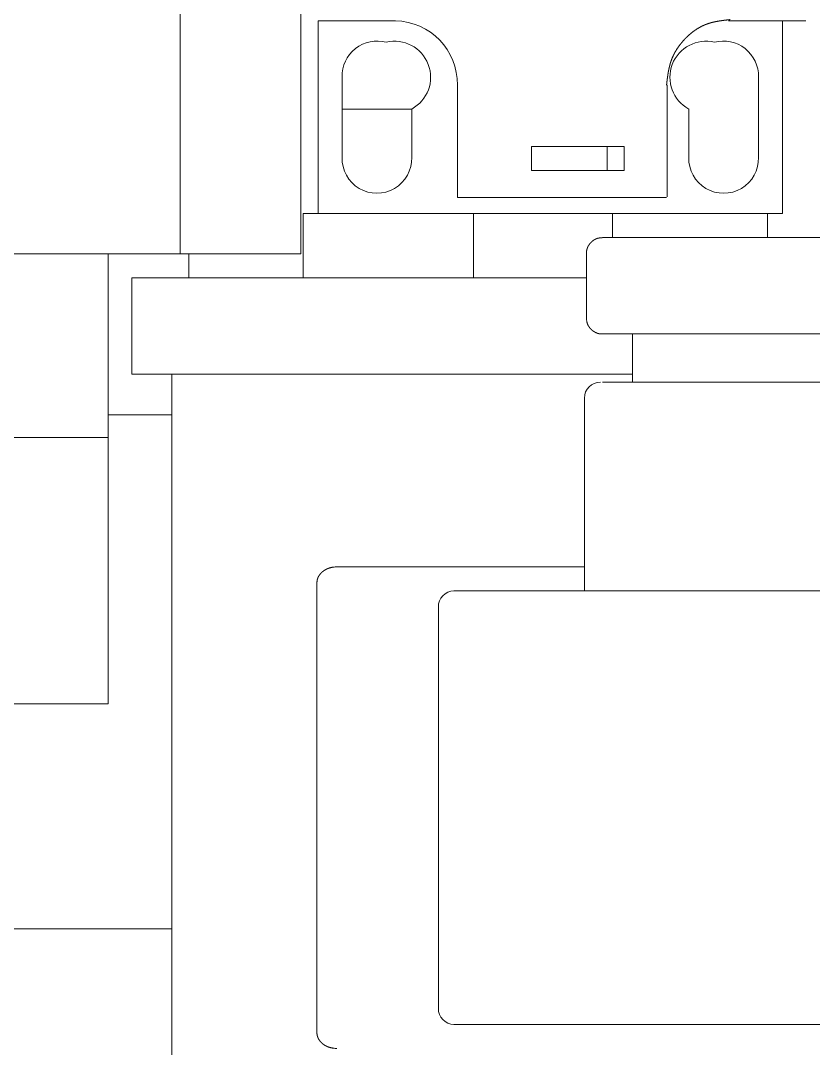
# Model space of a CAD drawing. Header units: millimetres. Extents: x -5 to 111, y -3 to 86.
# Drawn here: x 20.2775 to 20.3269, y 19.273 to 19.337 of the extents above; entities that cross this region are included whole.
import ezdxf

# ---------------------------------------------------------------- set-up
doc = ezdxf.new("R2010")
doc.units = ezdxf.units.MM
doc.layers.add('A1I6----E-', color=3, linetype='Continuous', lineweight=25)

# ---------------------------------------------------------------- blocks, each defined once
blk = doc.blocks.new('Gruppe-455')
at = {"layer": 'A1I6----E-', "linetype": 'Continuous', "lineweight": 9}
for p, q in [((-30.50436543465668, -23.21860285796177), (-30.50436543465668, -23.20660285796177)), ((-30.50436543465668, -23.20660285796177), (-30.49954303919308, -23.20660285796177)), ((-30.47880058177239, -23.20660285796177), (-30.47397818630879, -23.20660285796177)), ((-30.47543106187507, -23.21860285796177), (-30.47543106187507, -23.20660285796177)), ((-30.50287049206297, -23.21510285796177), (-30.50287049206296, -23.21010285796178)), ((-30.47692600446879, -23.21010285796177), (-30.47692600446879, -23.21510285796177)), ((-30.4956851228222, -23.21760285796178), (-30.4956851228222, -23.21060285796177)), ((-30.482622977236, -23.21756733705449), (-30.482622977236, -23.21060285796177)), ((-30.49853033614572, -23.21209283283599), (-30.50287049206297, -23.21209283283599)), ((-30.49853033614572, -23.21209283283599), (-30.49853033614572, -23.21510285796177)), ((-30.48126616038603, -23.21510285796177), (-30.48126616038603, -23.21209283283599)), ((-30.4910746507839, -23.21593102078703), (-30.4910746507839, -23.21443102078703)), ((-30.4910746507839, -23.21443102078703), (-30.48528777622757, -23.21443102078703)), ((-30.48634441300304, -23.21593102078703), (-30.48634441300304, -23.21443102078703)), ((-30.48528777622757, -23.21443102078703), (-30.48528777622757, -23.21593102078703)), ((-30.48528777622757, -23.21593102078703), (-30.4910746507839, -23.21593102078703)), ((-30.49423224725592, -23.21760285796177), (-30.4956851228222, -23.21760285796178)), ((-30.49423224725592, -23.21760285796177), (-30.48265849814327, -23.21760285796178)), ((-30.50528999183522, -23.21860285796177), (-30.50436543465668, -23.21860285796177)), ((-30.50528999183522, -23.22260285796177), (-30.50528999183522, -23.21860285796177)), ((-30.50436543465668, -23.21860285796177), (-30.49372590600197, -23.21860285796177)), ((-30.4946807218153, -23.22260285796177), (-30.4946807218153, -23.21860285796177)), ((-30.48603032786282, -23.21860285796177), (-30.49372590600197, -23.21860285796177)), ((-30.48603032786282, -23.22010285796177), (-30.48603032786282, -23.21860285796177)), ((-30.48603032786282, -23.21860285796177), (-30.47543106187507, -23.21860285796177)), ((-30.47635561905361, -23.22010285796177), (-30.47635561905361, -23.21860285796177)), ((-30.4819039321746, -23.22010285796177), (-30.48665057232495, -23.22010285796177)), ((-30.47302504464384, -23.22010285796177), (-30.4819039321746, -23.22010285796177)), ((-30.51294458999086, -23.22110285796178), (-30.59794458999086, -23.22110285796178)), ((-30.51744458999194, -23.22110285796178), (-30.51744458999194, -23.23255324337302)), ((-30.51242229006967, -23.22110285796178), (-30.51242229006967, -23.22260285796177)), ((-30.48765057232495, -23.22110285796177), (-30.48765057232495, -23.22510285796177)), ((-30.5159643973831, -23.22260285796177), (-30.5159643973831, -23.22860285796177)), ((-30.48765057232495, -23.22260285796177), (-30.5159643973831, -23.22260285796177)), ((-30.4819039321746, -23.22610285796177), (-30.48665057232495, -23.22610285796177)), ((-30.4847716847942, -23.22610285796177), (-30.4847716847942, -23.22910285796177)), ((-30.47302504464384, -23.22610285796177), (-30.4819039321746, -23.22610285796177)), ((-30.5159643973831, -23.22860285796177), (-30.4847716847942, -23.22860285796177)), ((-30.5134643973831, -23.22860285796177), (-30.5134643973831, -23.27860285796177)), ((-30.4877716847942, -23.23010285796177), (-30.4877716847942, -23.24210285796178)), ((-30.5134643973831, -23.23113636732478), (-30.51744458999194, -23.23113636732478)), ((-30.55544458999193, -23.23255324337302), (-30.51744458999194, -23.23255324337302)), ((-30.51744458999197, -23.24913636732479), (-30.51744458999194, -23.23255324337302)), ((-30.50319415672768, -23.24060285796178), (-30.49798569208966, -23.24060285796178)), ((-30.49798569208966, -23.24060285796178), (-30.4877716847942, -23.24060285796178)), ((-30.50443708610637, -23.26960285796178), (-30.50443708610637, -23.24160285796177)), ((-30.49590333491218, -23.24210285796178), (-30.48745024070838, -23.24210285796178)), ((-30.48745024070838, -23.24210285796178), (-30.47959831894771, -23.24210285796178)), ((-30.47959831894771, -23.24210285796177), (-30.47513009285552, -23.24210285796177)), ((-30.47513009285552, -23.24210285796177), (-30.47119018515105, -23.24210285796177)), ((-30.4968678140049, -23.26810285796178), (-30.4968678140049, -23.24310285796177)), ((-30.5341445899915, -23.24913636732479), (-30.51744458999197, -23.24913636732479)), ((-30.5341445899915, -23.26313636732478), (-30.5134643973831, -23.26313636732478)), ((-30.48745024070838, -23.26910285796177), (-30.49590333491218, -23.26910285796177)), ((-30.46333826339037, -23.26910285796177), (-30.48745024070838, -23.26910285796177))]:
    blk.add_line(p, q, dxfattribs=at)
at = {"layer": 'A1I6----E-', "linetype": 'Continuous', "lineweight": 9, "flags": 128}
blk.add_lwpolyline([(-30.51294458999086, -23.18060285796177), (-30.51294458999086, -23.22110285796177), (-30.50544458999087, -23.22110285796177), (-30.50544458999087, -23.16610285796177), (-30.60544458999086, -23.16610285796177), (-30.60544458999086, -23.22110285796177), (-30.59794458999086, -23.22110285796177), (-30.59794458999086, -23.18060285796177, -0.414213562373095), (-30.58794458999087, -23.17060285796177), (-30.52294458999086, -23.17060285796177, -0.414213562373095)], format="xyb", close=True, dxfattribs=at)
at = {"layer": 'A1I6----E-', "linetype": 'Continuous', "lineweight": 9}
blk.add_lwpolyline([(-30.468902698856, -23.22910285796177), (-30.48664053603497, -23.22910285796177), (-30.4866406707324, -23.22910285796177)], dxfattribs=at)
for centre, radius, start, end in [((-30.49961538921106, -23.21053307788207), 0.003930885796735729, 358.9828465436638, 88.94538153055407), ((-30.50068280125587, -23.21004952362993), 0.002188340836899744, 75.14387538474186, 181.3965533489095), ((-30.4995968601884, -23.21011722476958), 0.002245105958668182, 298.3622128036456, 103.51986557088), ((-30.48019963634336, -23.21011722476958), 0.002245105958671681, 76.48013442893944, 241.6377871965178), ((-30.47911369527588, -23.21004952362993), 0.002188340836894121, 358.6034466511812, 104.8561246152582), ((-30.50070041410435, -23.21516603196732), 0.002170997305729666, 178.3325106398939, 1.667489360106089), ((-30.47909608242741, -23.21516603196732), 0.002170997305722393, 178.3325106398883, 1.667489360106089), ((-30.4867716847942, -23.23010285796177), 0.001, 90, 180), ((-30.49588524740768, -23.24308541294185), 0.0009827214491839058, 91.0546184695519, 181.0171534562757), ((-30.49588524740768, -23.2681203029817), 0.0009827214491911907, 178.9828465437244, 268.9453815304481)]:
    blk.add_arc(centre, radius, start, end, dxfattribs=at)
for points, weights, knots in [([(-30.4826530857272, -23.21060285796177), (-30.48263926528471, -23.21048467682389), (-30.48262544484222, -23.21036649568602), (-30.4826180899778, -23.21030360289173), (-30.48261004744604, -23.21024079433112), (-30.48260200491429, -23.2101779857705), (-30.48259359033436, -23.21011540157327), (-30.48259358311376, -23.21011534786938), (-30.48259357589315, -23.21011529416549), (-30.48258517575444, -23.21005281737604), (-30.4825757184919, -23.20999049184567), (-30.48256626122935, -23.20992816631529), (-30.48255620687778, -23.20986618148751), (-30.48255619613962, -23.20986611528705), (-30.48255618540147, -23.2098660490866), (-30.4825461525262, -23.20980419665973), (-30.48253458203725, -23.20974261334152), (-30.48253455734395, -23.20974248191271), (-30.48253453265064, -23.20974235048389), (-30.48252301154831, -23.20968103002332), (-30.48251061754147, -23.20961988001695), (-30.48251060439432, -23.20961981515106), (-30.48251059124717, -23.20961975028518), (-30.48249822353463, -23.20955873001058), (-30.48248384253975, -23.20949815261206), (-30.4824814316371, -23.2094879971109), (-30.48247902073446, -23.20947784160974), (-30.48246946154487, -23.20943757521354), (-30.48245915048517, -23.20939749475924), (-30.4824591420971, -23.20939746215369), (-30.48245913370902, -23.20939742954813), (-30.48244883942547, -23.20935741430494), (-30.48243774902651, -23.20931761235761), (-30.48242665862755, -23.20927781041027), (-30.48241473394873, -23.20923825040527), (-30.48241176686716, -23.20922840714129), (-30.4824087997856, -23.20921856387731), (-30.48239094094365, -23.20915931734437), (-30.48237031964089, -23.20910097480607), (-30.48236945437417, -23.20909852676206), (-30.48236858910744, -23.20909607871805), (-30.48234631801477, -23.20903306853426), (-30.48232204254548, -23.20897080308299), (-30.48229776707619, -23.20890853763172), (-30.48227042702199, -23.20884755561578), (-30.48226726646429, -23.20884050598894), (-30.4822641059066, -23.2088334563621), (-30.48223044473701, -23.20875837509247), (-30.48219323434289, -23.20868498805031), (-30.4821932031456, -23.20868492652242), (-30.4821931719483, -23.20868486499452), (-30.4821558991596, -23.20861135489658), (-30.48211528536452, -23.208539636594), (-30.48211524628822, -23.2085395675907), (-30.48211520721193, -23.2085394985874), (-30.48207451526425, -23.20846764227822), (-30.48203068161141, -23.20839765817535), (-30.48203063904491, -23.20839759021437), (-30.48203059647841, -23.20839752225339), (-30.48198667769257, -23.20832740222856), (-30.4819398064013, -23.2082592204151), (-30.48193976534717, -23.20825916069528), (-30.48193972429303, -23.20825910097546), (-30.48189277089351, -23.20819079972236), (-30.48184304322665, -23.20812449103476), (-30.48184300905938, -23.20812444547487), (-30.4818429748921, -23.20812439991497), (-30.48179315705557, -23.20805797328892), (-30.48174073267777, -23.20799358386355), (-30.48168828271229, -23.20792916335834), (-30.48163338046973, -23.20786681960058), (-30.48163333338076, -23.20786676612911), (-30.48163328629179, -23.20786671265765), (-30.48157847447461, -23.20780447158162), (-30.48152136715746, -23.20774432973949), (-30.48152127536512, -23.20774423306955), (-30.48152118357278, -23.20774413639962), (-30.48146425984031, -23.20768418789735), (-30.48140515973078, -23.20762638382052), (-30.48140506765169, -23.20762629376067), (-30.48140497557259, -23.20762620370082), (-30.48134605962126, -23.2075685797437), (-30.48128499300039, -23.2075132400873), (-30.48128488857032, -23.20751314545092), (-30.48128478414025, -23.20751305081453), (-30.48122392637952, -23.2074579004309), (-30.4811609413434, -23.20740519258441), (-30.48116081106566, -23.20740508356392), (-30.48116068078791, -23.20740497454343), (-30.48109795630729, -23.20735248473792), (-30.48103313436929, -23.20730260832561), (-30.48103298260684, -23.20730249155392), (-30.48103283084438, -23.20730237478224), (-30.48096831243129, -23.20725273191329), (-30.48090173496074, -23.20720588663091), (-30.48090156743182, -23.2072057687541), (-30.4809013999029, -23.2072056508773), (-30.48083515749019, -23.20715904134853), (-30.48076690579228, -23.20711542700287), (-30.48075827270313, -23.20710991026782), (-30.48074963961399, -23.20710439353277), (-30.48069865409436, -23.20707181265722), (-30.48064620520001, -23.20704164396243), (-30.48064607319998, -23.20704156803578), (-30.48064594119995, -23.20704149210914), (-30.48059375630566, -23.20701147526765), (-30.48054086643748, -23.20698271877607), (-30.48048797656929, -23.20695396228449), (-30.48043372174454, -23.20692787228727), (-30.48041681795707, -23.20691974361355), (-30.48039991416961, -23.20691161493984), (-30.48034381231193, -23.20688463674356), (-30.48028637972488, -23.2068606213432), (-30.48027710452947, -23.20685674292604), (-30.48026782933406, -23.20685286450887), (-30.48022894713784, -23.20683660594283), (-30.48018958816931, -23.20682153817095), (-30.48015022920078, -23.20680647039907), (-30.48011048410762, -23.2067924527772), (-30.48010237865502, -23.20678959408043), (-30.48009427320241, -23.20678673538366), (-30.48003832613644, -23.20676700304361), (-30.47998149562946, -23.20674998150102), (-30.47992467405488, -23.20673296263379), (-30.47986748941004, -23.20671720669603), (-30.47986745958364, -23.20671719847804), (-30.47986742975725, -23.20671719026005), (-30.47981018545961, -23.20670141788631), (-30.47975236368574, -23.20668791529948), (-30.47975233315131, -23.20668790816905), (-30.47975230261687, -23.20668790103863), (-30.47969441977413, -23.20667438419094), (-30.47963630564505, -23.20666189913361), (-30.47963622043265, -23.20666188082685), (-30.47963613522026, -23.20666186252009), (-30.4795778506664, -23.20664934084924), (-30.47951920897421, -23.20663861548688), (-30.47951916045768, -23.20663860661338), (-30.47951911194115, -23.20663859773988), (-30.4794603732159, -23.20662785463051), (-30.47940149544851, -23.20661790170384), (-30.47940139378176, -23.20661788451769), (-30.47940129211501, -23.20661786733155), (-30.47934221101412, -23.2066078800326), (-30.47928292347798, -23.20659920185991), (-30.47928287453135, -23.20659919469538), (-30.47928282558471, -23.20659918753084), (-30.47922344015529, -23.2065904950291), (-30.47916380171421, -23.20658232081688), (-30.47910416327313, -23.20657414660466), (-30.47904441640625, -23.20656680676151), (-30.47903439102654, -23.20656557515359), (-30.47902436564683, -23.20656434354567), (-30.47894456802052, -23.20655454048668), (-30.47886468321052, -23.2065454752642), (-30.4787845907808, -23.20653638648131), (-30.47870449835109, -23.20652729769841), (-30.47870199538825, -23.20652701759635), (-30.4786994924254, -23.20652673749428)], [1, 1, 1, 0.9999850363631029, 1, 1, 1, 1, 1, 0.9999641282105058, 1, 1, 1, 1, 1, 0.999922423167791, 1, 1, 1, 0.9999746005572946, 1, 1, 1, 0.9998629624574298, 1, 1, 1, 0.999956218623966, 1, 1, 1, 0.9999502610300832, 1, 0.999944749927771, 1, 1, 1, 0.9997241654795322, 1, 1, 1, 0.9998720288534471, 1, 0.9996910017767763, 1, 1, 1, 0.9997143834832638, 1, 1, 1, 0.9997354856961027, 1, 1, 1, 0.9997547883350343, 1, 1, 1, 0.9997722034765055, 1, 1, 1, 0.9997876882527936, 1, 1, 1, 0.9998015514876272, 1, 0.9998129345715383, 1, 1, 1, 0.9998241394596427, 1, 1, 1, 0.9998292399889307, 1, 1, 1, 0.9998188150268532, 1, 1, 1, 0.9998055606445729, 1, 1, 1, 0.9997901513108622, 1, 1, 1, 0.9997723798720174, 1, 1, 1, 0.9997521158718862, 1, 1, 1, 0.9997281793237071, 1, 1, 1, 0.9999280702459018, 1, 0.9996904660181014, 1, 1, 1, 0.9996596729649333, 1, 1, 1, 0.9998842029909046, 1, 0.9999118915170393, 1, 1, 1, 0.9997112443354929, 1, 0.9999386476590406, 1, 1, 1, 0.9998055003230722, 1, 1, 1, 0.9999604420414187, 1, 1, 1, 0.9998820138663188, 1, 1, 1, 0.9999774329966603, 1, 1, 1, 0.9999388466933681, 1, 1, 1, 1, 1, 0.9999755787033284, 1, 1, 1, 0.9999893249731208, 1, 1, 1, 1, 1], [0, 0, 0, 1, 1, 2, 2, 3, 3, 4, 4, 5, 5, 6, 6, 7, 7, 8, 8, 9, 9, 10, 10, 11, 11, 12, 12, 13, 13, 14, 14, 15, 15, 16, 16, 17, 17, 18, 18, 19, 19, 20, 20, 21, 21, 22, 22, 23, 23, 24, 24, 25, 25, 26, 26, 27, 27, 28, 28, 29, 29, 30, 30, 31, 31, 32, 32, 33, 33, 34, 34, 35, 35, 36, 36, 37, 37, 38, 38, 39, 39, 40, 40, 41, 41, 42, 42, 43, 43, 44, 44, 45, 45, 46, 46, 47, 47, 48, 48, 49, 49, 50, 50, 51, 51, 52, 52, 53, 53, 54, 54, 55, 55, 56, 56, 57, 57, 58, 58, 59, 59, 60, 60, 61, 61, 62, 62, 63, 63, 64, 64, 65, 65, 66, 66, 67, 67, 68, 68, 69, 69, 70, 70, 71, 71, 72, 72, 73, 73, 74, 74, 75, 75, 76, 76, 77, 77, 78, 78, 79, 79, 79]), ([(-30.48665820504888, -23.2201184781435), (-30.48674081183236, -23.22011807626371), (-30.48678302139951, -23.22011920504137), (-30.48681096511753, -23.22012127805198), (-30.48681355298196, -23.22012147003325), (-30.48681614084639, -23.22012166201452), (-30.48683890883556, -23.2201233510626), (-30.48686151537468, -23.22012654145495), (-30.48686561929713, -23.22012712062908), (-30.48686972321958, -23.22012769980322), (-30.4868841219138, -23.22012973184729), (-30.48689835116132, -23.22013272853106), (-30.48691258040883, -23.22013572521484), (-30.48693467025363, -23.22014119653208), (-30.48695660318216, -23.22014742551941), (-30.48697836891925, -23.22015438071476), (-30.4869999571924, -23.22016203066845), (-30.48701602717216, -23.22016827857216), (-30.48703209715191, -23.22017452647588), (-30.48704779175089, -23.22018166511112), (-30.4870478087896, -23.22018167286112), (-30.48704782582831, -23.22018168061112), (-30.48706355450471, -23.22018883474636), (-30.48707914842506, -23.22019643103624), (-30.48709474234541, -23.22020402732611), (-30.48710994223302, -23.22021238420283), (-30.48711249370092, -23.22021378699627), (-30.48711504516883, -23.22021518978972), (-30.48713535582291, -23.22022635655861), (-30.4871551395677, -23.22023843227138), (-30.48715613975298, -23.22023904274608), (-30.48715713993825, -23.22023965322078), (-30.48717493114317, -23.22025051228943), (-30.48719225818306, -23.2202620976264), (-30.48719259502944, -23.22026232285119), (-30.48719293187583, -23.22026254807598), (-30.48720958522296, -23.22027368296337), (-30.4872258783379, -23.22028533860979), (-30.48724217145283, -23.22029699425621), (-30.4872580104367, -23.22030925991062), (-30.48725955273521, -23.22031045426126), (-30.48726109503373, -23.22031164861191), (-30.48727621672618, -23.22032335879833), (-30.48729086973184, -23.2203356504001), (-30.4872908880981, -23.22033566580654), (-30.48729090646436, -23.22033568121299), (-30.4873055227375, -23.22034794200187), (-30.48731974909373, -23.22036065314554), (-30.48733397544995, -23.22037336428922), (-30.4873476693646, -23.22038664732675), (-30.48734850801181, -23.22038746081089), (-30.48734934665902, -23.22038827429503), (-30.48736467006688, -23.22040313793387), (-30.48737935453503, -23.22041863312612), (-30.48738096557009, -23.22042033310584), (-30.48738257660515, -23.22042203308555), (-30.48739403900318, -23.22043412831838), (-30.48740496789241, -23.22044670769063), (-30.48741589678164, -23.22045928706288), (-30.48742597535846, -23.22047148497233), (-30.48743605393527, -23.22048368288177), (-30.48744561935661, -23.22049628722307), (-30.48744677482441, -23.22049780978125), (-30.48744793029221, -23.22049933233943), (-30.48745701799763, -23.22051130719519), (-30.48746572500919, -23.22052356164379), (-30.48747443519312, -23.22053582055724), (-30.48748276245148, -23.22054834273882), (-30.48749109288221, -23.22056086938526), (-30.48749903719633, -23.2205736443929), (-30.48750103160464, -23.22057685153969), (-30.48750302601294, -23.22058005868647), (-30.48751496338972, -23.2205992548156), (-30.48752573903497, -23.2206191263482), (-30.48753651892626, -23.22063900470872), (-30.48754695017524, -23.22065965487931), (-30.48755738142422, -23.2206803050499), (-30.48756657545371, -23.2207015349892), (-30.48756817429597, -23.22070522687687), (-30.48756977313823, -23.22070891876455), (-30.48757652704142, -23.22072451420667), (-30.48758276443222, -23.22074032331729), (-30.48758900055124, -23.2207561292045), (-30.48759469696693, -23.22077213751793), (-30.4876003898565, -23.22078813627258), (-30.48760551924533, -23.22080432449398), (-30.48761064637982, -23.22082050638002), (-30.48761518637329, -23.22083686270612), (-30.48761575399825, -23.22083890770002), (-30.4876163216232, -23.22084095269392), (-30.4876219823194, -23.22086134659839), (-30.48762647766263, -23.22088202863675), (-30.4876267670579, -23.22088336007775), (-30.48762705645319, -23.22088469151874), (-30.48763097300585, -23.22090271067512), (-30.48763417257364, -23.22092087085538), (-30.48763446047561, -23.22092250493598), (-30.48763474837758, -23.22092413901658), (-30.48763737214143, -23.22093903103565), (-30.48763928332419, -23.22095403116062), (-30.48764119450695, -23.22096903128559), (-30.48765055703626, -23.2211025361353), (-30.48765056468061, -23.22110269704854), (-30.48765057232495, -23.22110285796177)], [1, 1, 1, 1, 1, 1, 0.9994530471186017, 1, 1, 1, 0.9994327815001094, 1, 1, 1, 1, 1, 1, 1, 0.9996070643585954, 1, 1, 1, 1, 1, 0.9996951107104138, 1, 1, 1, 0.9997431323792719, 1, 1, 1, 0.9997862238123321, 1, 1, 1, 0.9998751051078358, 1, 0.9998198453442789, 1, 1, 1, 0.9998093994826275, 1, 1, 1, 0.9998781205552782, 1, 0.9997902871727279, 1, 1, 1, 0.9997786011195067, 1, 1, 1, 0.9997663313086551, 1, 1, 1, 0.9997860332312596, 1, 1, 1, 0.9998765874064257, 1, 0.9998806341800841, 1, 0.9998835784681486, 1, 1, 1, 0.9995581663207568, 1, 1, 1, 0.9995639224427466, 1, 1, 1, 0.999864774636452, 1, 0.9998561385491803, 1, 0.9998467858665313, 1, 0.9998372348385446, 1, 1, 1, 0.9995977946668823, 1, 1, 1, 0.9998036906882526, 1, 1, 1, 0.9997159862207695, 1, 1, 1, 1, 1], [0, 0, 0, 1, 2, 2, 3, 3, 4, 4, 5, 5, 6, 6, 7, 8, 9, 10, 11, 11, 12, 12, 13, 13, 14, 14, 15, 15, 16, 16, 17, 17, 18, 18, 19, 19, 20, 20, 21, 21, 22, 22, 23, 23, 24, 24, 25, 25, 26, 26, 27, 27, 28, 28, 29, 29, 30, 30, 31, 31, 32, 32, 33, 33, 34, 34, 35, 35, 36, 36, 37, 37, 38, 38, 39, 39, 40, 40, 41, 41, 42, 42, 43, 43, 44, 44, 45, 45, 46, 46, 47, 47, 48, 48, 49, 49, 50, 50, 51, 51, 52, 52, 53, 53, 54, 54, 54]), ([(-30.48765057232495, -23.22510285796177), (-30.48762282406752, -23.22531101212678), (-30.48761805725782, -23.22533549905404), (-30.48761280145762, -23.22535982980838), (-30.48760700425516, -23.22538398766561), (-30.4876006132642, -23.22540795588625), (-30.4875935758901, -23.22543171773106), (-30.48758584029441, -23.22545525637154), (-30.48758129816293, -23.22546772304975), (-30.48757675603144, -23.22548018972796), (-30.48757173534902, -23.22549247149379), (-30.48757107894683, -23.22549407720738), (-30.48757042254464, -23.22549568292095), (-30.48756549424887, -23.22550773868738), (-30.48756008338967, -23.22551958572103), (-30.48755467253048, -23.22553143275467), (-30.4875455191882, -23.22555020455519), (-30.48753590146556, -23.22556878064626), (-30.48752835313779, -23.22558256858683), (-30.48752080481002, -23.2255963565274), (-30.48751268568044, -23.22560981625593), (-30.4875096808912, -23.22561479753463), (-30.48750667610198, -23.22561977881333), (-30.48749441655082, -23.22564010244884), (-30.48748104535493, -23.2256597125961), (-30.4874792468771, -23.22566235023714), (-30.48747744839927, -23.22566498787818), (-30.48746767415903, -23.22567932274336), (-30.48745743467964, -23.22569332907028), (-30.48744719960138, -23.22570732937701), (-30.4874365020477, -23.2257209795697), (-30.48743649599783, -23.22572098728918), (-30.48743648994796, -23.22572099500864), (-30.48742580889515, -23.2257346237422), (-30.48741466820535, -23.22574787939376), (-30.48741466079579, -23.22574788820995), (-30.48741465338623, -23.22574789702615), (-30.48740352751554, -23.22576113504532), (-30.4873919454237, -23.22577397581238), (-30.48739193701875, -23.22577398513073), (-30.4873919286138, -23.22577399444908), (-30.48738036333186, -23.22578681657944), (-30.48736834604188, -23.22579921607599), (-30.4873563287519, -23.22581161557254), (-30.48734386256598, -23.22582356366787), (-30.48734287698764, -23.2258245082859), (-30.4873418914093, -23.22582545290393), (-30.48732745406671, -23.22583929023532), (-30.48731235365119, -23.22585240076744), (-30.48731132120803, -23.22585329715863), (-30.48731028876486, -23.22585419354981), (-30.48729618508673, -23.22586643869133), (-30.48728161705124, -23.22587812755651), (-30.48726704901574, -23.2258898164217), (-30.48725205661092, -23.22590095576751), (-30.48725204708302, -23.22590096284673), (-30.48725203755512, -23.22590096992596), (-30.4872370260945, -23.22591212343022), (-30.48722162831791, -23.2259227372459), (-30.48722161131732, -23.22592274896455), (-30.48722159431673, -23.2259227606832), (-30.48720616253895, -23.22593339793619), (-30.48719038042687, -23.22594350812188), (-30.48719035701935, -23.22594352311699), (-30.48719033361183, -23.22594353811209), (-30.4871745046847, -23.22595367828799), (-30.48715835893336, -23.22596330599877), (-30.48715833018248, -23.22596332314292), (-30.4871583014316, -23.22596334028707), (-30.4871420981785, -23.22597300228615), (-30.48712560939443, -23.2259821685088), (-30.48712510315109, -23.22598244993277), (-30.48712459690775, -23.22598273135675), (-30.487107095637, -23.22599246042736), (-30.48708916189345, -23.22600136717396), (-30.48708147952245, -23.22600518260334), (-30.48707379715145, -23.22600899803271), (-30.48704049866589, -23.22602553563806), (-30.48702106304442, -23.22603424050572), (-30.48700146417925, -23.22604252181726), (-30.48698171139005, -23.22605033930645), (-30.48696181398849, -23.22605765269749), (-30.48694178127927, -23.22606442170378), (-30.48692162256097, -23.2260706060252), (-30.48690134712754, -23.22607616534559), (-30.4868809642707, -23.22608105932989), (-30.48686048328337, -23.22608524762165), (-30.48683991346414, -23.22608868984086), (-30.48681926418562, -23.22609134547188), (-30.48680715568202, -23.22609241549693), (-30.48679504717841, -23.22609348552198), (-30.4867828944448, -23.22609375362393), (-30.48678046830448, -23.22609380714711), (-30.48677804216417, -23.22609386067029), (-30.48676103714992, -23.2260942358186), (-30.48666006542337, -23.22608803930901), (-30.48665993898142, -23.22608802809295), (-30.48665981253948, -23.22608801687689)], [1, 1, 1, 1, 1, 1, 1, 1, 1, 0.9998131002273482, 1, 1, 1, 0.9997962730304584, 1, 1, 1, 1, 1, 0.9997806492743443, 1, 1, 1, 0.9996127701533066, 1, 1, 1, 0.9998652904113603, 1, 0.9998601539311209, 1, 1, 1, 0.9998538817253845, 1, 1, 1, 0.9998470158569568, 1, 1, 1, 0.999839449546424, 1, 0.9998300823058415, 1, 1, 1, 0.9996974154425676, 1, 1, 1, 0.9998118426083235, 1, 0.9998272565165759, 1, 1, 1, 0.9998425499414049, 1, 1, 1, 0.9998574676351991, 1, 1, 1, 0.9998715888907507, 1, 1, 1, 0.999885030432458, 1, 1, 1, 0.9997308370149706, 1, 1, 1, 1, 1, 1, 1, 1, 1, 1, 1, 1, 1, 1, 1, 1, 0.9994541744362571, 1, 1, 1, 1, 1, 1, 1], [0, 0, 0, 1, 2, 3, 4, 5, 6, 7, 7, 8, 8, 9, 9, 10, 10, 11, 12, 13, 13, 14, 14, 15, 15, 16, 16, 17, 17, 18, 18, 19, 19, 20, 20, 21, 21, 22, 22, 23, 23, 24, 24, 25, 25, 26, 26, 27, 27, 28, 28, 29, 29, 30, 30, 31, 31, 32, 32, 33, 33, 34, 34, 35, 35, 36, 36, 37, 37, 38, 38, 39, 39, 40, 40, 41, 41, 42, 42, 43, 44, 45, 46, 47, 48, 49, 50, 51, 52, 53, 54, 54, 55, 55, 56, 56, 57, 57, 58, 58, 58]), ([(-30.50443708610637, -23.24160285796177), (-30.50443025096801, -23.24153569110169), (-30.50442385628002, -23.24148366530353), (-30.50441976776413, -23.24145798655298), (-30.50441974905749, -23.24145786906213), (-30.50441973035084, -23.24145775157128), (-30.50441567924824, -23.24143230780242), (-30.50441030762141, -23.24140710973839), (-30.50440914973257, -23.24140167813306), (-30.50440799184374, -23.24139624652773), (-30.50440493599457, -23.24138191167436), (-30.5044010773929, -23.24136777175114), (-30.5044010625495, -23.24136771735721), (-30.50440104770611, -23.24136766296329), (-30.50439721879123, -23.24135363182792), (-30.50439285730264, -23.24133975700302), (-30.50438849581404, -23.24132588217812), (-30.50438342959078, -23.24131224888319), (-30.5043830198429, -23.24131114624451), (-30.50438261009501, -23.24131004360582), (-30.50437675744757, -23.24129429402974), (-30.50437015737531, -23.24127884276198), (-30.50437014809788, -23.24127882104284), (-30.50437013882047, -23.24127879932369), (-30.50436355730304, -23.24126339149422), (-30.50435629311881, -23.24124829350734), (-30.50435628136242, -23.24124826907269), (-30.50435626960602, -23.24124824463803), (-30.50434902893457, -23.24123319552046), (-30.50434116734185, -23.2412184612535), (-30.50434115138156, -23.24121843134058), (-30.50434113542127, -23.24121840142767), (-30.50433330574913, -23.24120372698654), (-30.50432491355602, -23.24118936683045), (-30.50432489156653, -23.24118932920351), (-30.50432486957703, -23.24118929157656), (-30.50431652136291, -23.24117500667436), (-30.50430766467975, -23.24116103132918), (-30.50429880799658, -23.241147055984), (-30.50428949229582, -23.24113338232944), (-30.50428848403702, -23.2411319023997), (-30.50428747577821, -23.24113042246996), (-30.50427614355984, -23.24111378895591), (-30.50426406544712, -23.24109768888897), (-30.50426292081436, -23.24109616309893), (-30.50426177618159, -23.24109463730888), (-30.50424740880334, -23.24107548566186), (-30.50423218127024, -23.24105701056031), (-30.5042320941505, -23.2410569048606), (-30.50423200703077, -23.24105679916088), (-30.50421685359441, -23.24103841395867), (-30.50420089826011, -23.24102072018573), (-30.50420084337342, -23.24102065931877), (-30.50420078848673, -23.24102059845182), (-30.50418494292581, -23.24100302641278), (-30.50416835580955, -23.24098615258894), (-30.50416830745909, -23.24098610340274), (-30.50416825910863, -23.24098605421655), (-30.50415176869328, -23.2409692787651), (-30.50413459572589, -23.24095320273447), (-30.50413455294859, -23.2409531626896), (-30.50413451017129, -23.24095312264474), (-30.5041174227585, -23.24093712670384), (-30.50409970984881, -23.24092182629106), (-30.50408199693911, -23.24090652587828), (-30.50406371093939, -23.24089191519671), (-30.50406285264437, -23.24089122941112), (-30.50406199434935, -23.24089054362552), (-30.5040419917596, -23.24087456137276), (-30.50402130598532, -23.24085947380364), (-30.50401702429047, -23.24085635086677), (-30.50401274259561, -23.24085322792991), (-30.50399262290821, -23.24083855324719), (-30.50397176062442, -23.2408249549661), (-30.50395089834064, -23.240811356685), (-30.50392979164734, -23.24079837591112), (-30.50390868495404, -23.24078539513725), (-30.5038869247984, -23.24077354234776), (-30.50388328277568, -23.24077155853251), (-30.50387964075296, -23.24076957471727), (-30.50385086552808, -23.24075390080903), (-30.50382130297201, -23.24073976786011), (-30.50382123746072, -23.24073973654118), (-30.50382117194944, -23.24073970522225), (-30.50379174041593, -23.2407256349112), (-30.5037616030829, -23.24071314771874), (-30.50376154026193, -23.24071312168931), (-30.50376147744095, -23.24071309565988), (-30.50373146574987, -23.24070066052628), (-30.50370083182073, -23.24068984865619), (-30.50369943785957, -23.24068935667466), (-30.5036980438984, -23.24068886469314), (-30.5036701978916, -23.24067903678609), (-30.50364185980672, -23.24067073372658), (-30.50363748735216, -23.24066945259729), (-30.50363311489759, -23.240668171468), (-30.50361352172184, -23.24066243066707), (-30.50359369207737, -23.24065756913117), (-30.5035738624329, -23.24065270759527), (-30.50354615208287, -23.24064655512813), (-30.50351833038198, -23.2406409698238), (-30.50349040627486, -23.24063590615546), (-30.50346238869984, -23.24063131860549), (-30.50319504624127, -23.24060293066186), (-30.50319460148448, -23.24060289431181), (-30.50319415672768, -23.24060285796178)], [1, 1, 1, 1, 1, 1, 0.9996602006671037, 1, 1, 1, 0.9996028506072389, 1, 1, 1, 0.9998179390038501, 1, 0.9996719910121011, 1, 1, 1, 0.9997131958159092, 1, 1, 1, 0.9997497009452033, 1, 1, 1, 0.9997827531795851, 1, 1, 1, 0.9998123737554587, 1, 1, 1, 0.9998381764535696, 1, 0.9998622219480445, 1, 1, 1, 0.9997404813817969, 1, 1, 1, 0.9997388080781949, 1, 1, 1, 0.9997530898461533, 1, 1, 1, 0.9997683501215582, 1, 1, 1, 0.9997842300169059, 1, 1, 1, 0.9998003346195874, 1, 0.9998165019176235, 1, 1, 1, 0.9997583364899114, 1, 1, 1, 0.9996552467524994, 1, 1, 1, 0.999653974901149, 1, 1, 1, 0.9996513213498478, 1, 1, 1, 0.9996470377561241, 1, 1, 1, 0.9996419729136959, 1, 1, 1, 0.999631908082867, 1, 1, 1, 0.9997513707365253, 1, 1, 1, 1, 1, 1, 1, 1, 1], [0, 0, 0, 1, 2, 2, 3, 3, 4, 4, 5, 5, 6, 6, 7, 7, 8, 8, 9, 9, 10, 10, 11, 11, 12, 12, 13, 13, 14, 14, 15, 15, 16, 16, 17, 17, 18, 18, 19, 19, 20, 20, 21, 21, 22, 22, 23, 23, 24, 24, 25, 25, 26, 26, 27, 27, 28, 28, 29, 29, 30, 30, 31, 31, 32, 32, 33, 33, 34, 34, 35, 35, 36, 36, 37, 37, 38, 38, 39, 39, 40, 40, 41, 41, 42, 42, 43, 43, 44, 44, 45, 45, 46, 46, 47, 47, 48, 48, 49, 49, 50, 51, 52, 53, 54, 54, 55, 55, 55]), ([(-30.50319415672768, -23.27060285796177), (-30.50336719895748, -23.27058299142399), (-30.50340570714273, -23.27057773561751), (-30.50344408580618, -23.27057199079844), (-30.50348231126255, -23.27056566749451), (-30.50352035982225, -23.27055867620697), (-30.50355820778701, -23.27055092740694), (-30.50357701961563, -23.27054662946967), (-30.50359582634968, -23.27054233283177), (-30.503614519252, -23.27053756525951), (-30.50363320823144, -23.27053279865318), (-30.50365175896426, -23.27052751956235), (-30.50367032001709, -23.27052223723643), (-30.50368871496762, -23.27051640273176), (-30.50370711906646, -23.27051056532543), (-30.50372525955087, -23.27050395404777), (-30.50373515083205, -23.27050034918228), (-30.50374504211322, -23.27049674431679), (-30.50377373019979, -23.27048628897824), (-30.50380168018084, -23.27047399593248), (-30.50380241380362, -23.27047367326827), (-30.5038031474264, -23.27047335060407), (-30.50382963016188, -23.27046170288672), (-30.50385548587158, -23.27044872263731), (-30.50388134158127, -23.2704357423879), (-30.50390651054077, -23.27042147606125), (-30.50390658321349, -23.27042143486873), (-30.50390665588621, -23.27042139367622), (-30.50393197019115, -23.27040704496453), (-30.50395653543934, -23.2703914485501), (-30.50395660657617, -23.27039140338551), (-30.50395667771301, -23.27039135822091), (-30.50398138523486, -23.27037567147729), (-30.50400528194037, -23.27035877523427), (-30.50400535125245, -23.27035872622693), (-30.50400542056454, -23.2703586772196), (-30.50402945589421, -23.27034168296192), (-30.50405261852985, -23.27032351722008), (-30.50405350786328, -23.27032281974326), (-30.5040543971967, -23.27032212226645), (-30.50407605142273, -23.27030513952382), (-30.5040968375333, -23.27028710465039), (-30.50409854719446, -23.27028562127895), (-30.50410025685563, -23.27028413790751), (-30.50411762364386, -23.27026906977697), (-30.50413433850082, -23.27025328157097), (-30.50413517565602, -23.27025249082662), (-30.50413601281122, -23.27025170008226), (-30.50415105335777, -23.27023749336498), (-30.50416557743944, -23.2702227590544), (-30.5041801015211, -23.27020802474382), (-30.50419406755339, -23.27019276044565), (-30.50419410262445, -23.27019272211443), (-30.50419413769551, -23.27019268378321), (-30.50420817386991, -23.27017734282259), (-30.50422160658957, -23.27016147079351), (-30.50422164504572, -23.27016142535393), (-30.50422168350187, -23.27016137991435), (-30.50423519313383, -23.27014541700611), (-30.50424805254933, -23.27012892579548), (-30.50424809503454, -23.27012887131146), (-30.50424813751975, -23.27012881682746), (-30.50426108190566, -23.27011221664879), (-30.50427332863304, -23.27009509529584), (-30.50427337557764, -23.27009502966565), (-30.50427342252224, -23.27009496403546), (-30.50428576266713, -23.27007771214476), (-30.50429735649997, -23.27005995010803), (-30.50429797148695, -23.27005900793288), (-30.50429858647393, -23.27005806575771), (-30.50430894986113, -23.27004218879394), (-30.50431862484187, -23.27002588319613), (-30.50431916232556, -23.27002497735527), (-30.50431969980925, -23.27002407151441), (-30.50432829982262, -23.27000957759832), (-30.50433638314037, -23.26999478929863), (-30.50434446645812, -23.26998000099895), (-30.5043519892783, -23.26996491985145), (-30.50435201089568, -23.26996487651466), (-30.50435203251305, -23.26996483317786), (-30.50435959856799, -23.26994966535678), (-30.50436655347778, -23.26993420776273), (-30.50436721576491, -23.26993273580035), (-30.50436787805204, -23.26993126383797), (-30.50437356986344, -23.26991861353586), (-30.50437871842559, -23.26990573257441), (-30.50438386698775, -23.26989285161294), (-30.50438857628164, -23.26988004604649), (-30.50439328557553, -23.26986724048004), (-30.5043974089298, -23.26985423440721), (-30.5043978993808, -23.26985268740424), (-30.50439838983178, -23.26985114040127), (-30.50440349408804, -23.2698350403225), (-30.50440778947504, -23.26981870583081), (-30.50440830920509, -23.26981672940212), (-30.50440882893513, -23.26981475297342), (-30.50441307376192, -23.26979861075204), (-30.50441630712364, -23.26978223591654), (-30.50441954048537, -23.26976586108105), (-30.50442368992781, -23.2697403575714), (-30.50442713370173, -23.26971465595796), (-30.50443000518965, -23.26968879362731), (-30.50443705608447, -23.26960326639023), (-30.50443707109542, -23.269603062176), (-30.50443708610637, -23.26960285796178)], [1, 1, 1, 1, 1, 1, 1, 1, 0.9999211529827888, 1, 0.9999053202384337, 1, 0.9998883942267077, 1, 0.999775862015644, 1, 1, 1, 0.9994740274881632, 1, 1, 1, 0.9996760539934865, 1, 0.9996825050266611, 1, 1, 1, 0.9996872888209788, 1, 1, 1, 0.9996905207164519, 1, 1, 1, 0.9996921099322632, 1, 1, 1, 0.9996928491581982, 1, 1, 1, 0.9997768794662276, 1, 1, 1, 0.9998408084604867, 1, 0.9998270182279854, 1, 1, 1, 0.9998131612504209, 1, 1, 1, 0.9997993609047882, 1, 1, 1, 0.9997860551388549, 1, 1, 1, 0.999772918735809, 1, 1, 1, 0.9997712981686058, 1, 1, 1, 0.999844356756573, 1, 0.9998239855027177, 1, 1, 1, 0.999800948671086, 1, 1, 1, 0.9997737043484012, 1, 1, 1, 0.9997424409927047, 1, 1, 1, 0.9996891807971622, 1, 1, 1, 0.9995165692233956, 1, 1, 1, 1, 1, 1, 1, 1], [0, 0, 0, 1, 2, 3, 4, 5, 6, 6, 7, 7, 8, 8, 9, 9, 10, 10, 11, 11, 12, 12, 13, 13, 14, 14, 15, 15, 16, 16, 17, 17, 18, 18, 19, 19, 20, 20, 21, 21, 22, 22, 23, 23, 24, 24, 25, 25, 26, 26, 27, 27, 28, 28, 29, 29, 30, 30, 31, 31, 32, 32, 33, 33, 34, 34, 35, 35, 36, 36, 37, 37, 38, 38, 39, 39, 40, 40, 41, 41, 42, 42, 43, 43, 44, 44, 45, 45, 46, 46, 47, 47, 48, 48, 49, 49, 50, 50, 51, 51, 52, 53, 54, 55, 55, 56, 56, 56])]:
    blk.add_rational_spline(points, weights, degree=2, knots=knots, dxfattribs=at)
blk = doc.blocks.new('Gruppe-466')
at = {"layer": 'A1I6----E-'}
blk.add_blockref('Gruppe-455', (0, 0), dxfattribs=at)

msp = doc.modelspace()

# ---------------------------------------------------------------- block references
at = {"layer": 'A1I6----E-'}
msp.add_blockref('Gruppe-466', (50.80044558999202, 42.54360285796177), dxfattribs=at)

doc.saveas('drawing.dxf')
